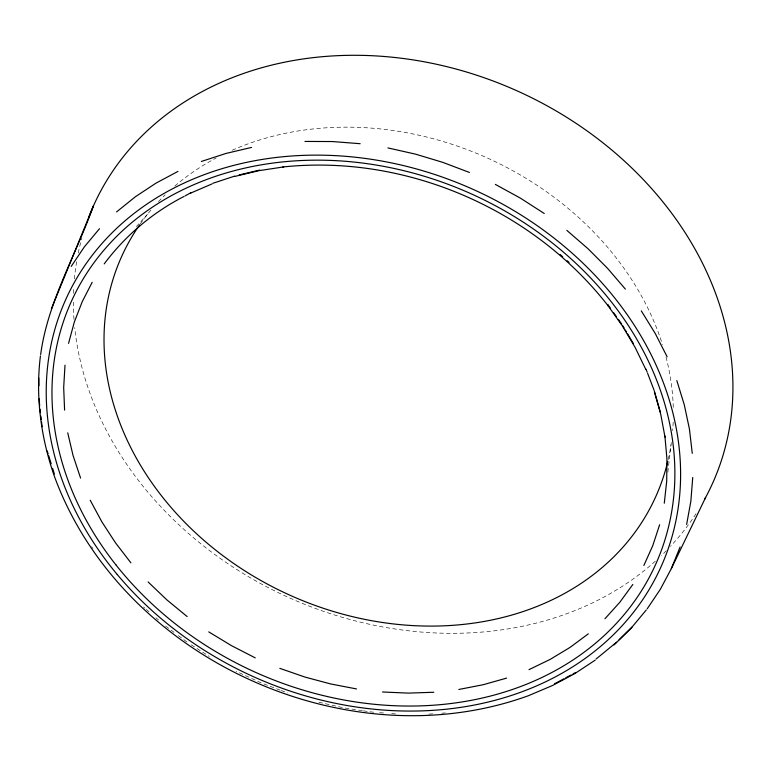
<?xml version="1.0" encoding="UTF-8"?>
<svg xmlns="http://www.w3.org/2000/svg" width="771" height="771" viewBox="0 0 771 771"><rect width="100%" height="100%" fill="white"/><g stroke="black" fill="none" stroke-linecap="round" stroke-linejoin="round"><path stroke-width="0.58" stroke-dasharray="3.85 2.89" d="M667.85 472.247L671.001 444.877M136.371 226.587L147.463 214.328M428.878 714.129L434.709 713.705M441.793 713.185L445.33 712.934M373.752 712.221L369.097 711.691M379.727 712.683L385.702 713.156M391.687 713.618L398.202 714.129M362.283 710.66L343.606 707.826L316.014 701.591M363.42 710.823L367.96 711.517M280.104 690.103L262.092 683.279L236.157 671.329M281.222 690.537L287.699 692.984M191.285 644.845L209.355 656.468M165.592 626.042L174.776 632.914M178.39 635.612L187.276 642.262M143.522 607.018L144.919 608.232M146.307 609.447L148.938 611.711M155.925 617.773L158.547 620.048M91.576 546.706L92.925 548.557M696.04 513.669A339.221 277.878 24.1 0 1 670.442 546.398M666.298 550.716A339.221 277.878 24.1 0 1 661.354 555.612M655.369 561.172A339.221 277.878 24.1 0 1 304.256 604.146A339.221 277.878 24.1 0 1 74.72 327.656M73.997 319.396A339.221 277.878 24.1 0 1 73.361 300.555M73.486 293.317A339.221 277.878 24.1 0 1 73.765 287.304M74.401 278.919A339.221 277.878 24.1 0 1 76.724 261.196M78.257 253.023A339.221 277.878 24.1 0 1 81.871 238.075M140.312 223.85A292.807 239.858 24.1 0 1 151.251 209.712M158.46 201.645A292.807 239.858 24.1 0 1 165.235 194.774M174.824 186.042A292.807 239.858 24.1 0 1 216.198 157.968M232.167 150.239A292.807 239.858 24.1 0 1 662.462 344.55M666.019 356.992A292.807 239.858 24.1 0 1 673.276 407.859M673.179 422.142A292.807 239.858 24.1 0 1 672.669 430.584M671.348 442.515A292.807 239.858 24.1 0 1 668.091 460.104"/><path stroke-width="1.16" d="M65.005 365.194L63.685 387.495L64.591 410.105M40.429 355.951C35.389 396.545 40.892 437.967 54.452 476.459L54.847 477.577C122.252 658.887 346.738 761.401 528.28 695.77L552.711 685.409L574.723 673.642L595.222 660.121M692.734 477.471L690.855 501.237L686.633 524.473M664.284 503.193L666.713 481.104L666.915 458.629L664.891 435.933M40.661 354.506C47.715 301.837 75.818 255.355 93.407 205.953L51.426 308.728M68.552 343.365L74.286 322.172L82.189 301.76L92.183 282.292M659.629 524.723L652.806 545.55L643.852 565.5M647.177 608.859L660.304 589.352L671.3 568.69L680.099 547.005M671.3 568.69L705.629 497.43M71.221 266.38L84.347 246.884L99.498 228.688M632.837 584.447L619.836 602.238L604.956 618.747M104.201 263.904C125.22 235.762 152.648 212.439 183.961 196.499M646.243 610.006L631.112 628.182L614.063 644.932M616.617 642.185L596.089 659.022M619.094 639.747L632.027 627.054M116.566 211.919L135.426 196.711L155.954 183.17L177.985 171.393M588.302 633.849L570 647.428L550.176 659.388L528.993 669.642M184.992 195.94L191.035 192.663M554.561 683.79L563.823 678.846M565.875 677.748L571.022 675.001M573.075 673.893L575.571 672.563M190.119 193.338L211.977 183.941M212.844 183.296L234.683 176.106M201.376 161.467L225.951 153.448L251.529 147.415M506.595 678.114L483.147 684.735L458.832 689.467M239.183 174.94L259.692 170.063M234.972 176.376L258.931 170.68L283.67 166.912L282.88 166.979C405.517 153.988 532.616 208.768 608.261 305.991M433.822 692.262L408.312 693.11L382.483 691.992M304.969 141.44L332.446 141.546L360.163 143.705M356.52 688.937L330.624 683.944L304.988 677.073L279.806 668.351M387.909 147.916L415.511 154.142L442.747 162.344L469.423 172.453M255.249 657.865L231.512 645.674L208.758 631.883M495.358 184.404L520.367 198.118L544.249 213.48M187.17 616.578L166.902 599.896L148.099 581.941M566.849 230.384L588.003 248.715L607.558 268.337L625.368 289.106M560.083 254.469L562.734 256.82M567.205 260.781L568.998 262.371M130.916 562.849L115.457 542.765L101.849 521.832L90.197 500.215M607.818 304.487L610.42 308.159M613.706 312.795L616.376 316.553M618.371 319.377L621.696 324.071M607.818 305.393L622.39 325.969L635.063 347.307L645.732 369.261M641.299 310.877L655.254 333.486L667.127 356.78M622.949 325.998L624.125 327.983M625.3 329.969L626.486 331.954M627.661 333.93L631.189 339.886M631.777 340.878L633.386 343.587M646.021 369.193L647.158 372.142M647.573 373.231L654.213 390.56M80.579 478.068L73.072 455.555L67.732 432.839M676.822 380.585L684.272 404.736L689.438 429.042L692.262 453.348M47.253 451.006L48.091 453.733M48.727 455.786L51.185 463.756M52.592 468.315L54.355 474.011M654.54 391.697L660.333 412.08M654.319 391.658L660.757 414.335L665.016 437.138M39.658 405.825L39.186 398.819M40.063 409.266L40.458 412.707M40.863 416.147L41.258 419.588M41.538 421.92L42.087 426.691M38.781 378.262L38.935 385.828M88.896 216.815A339.221 277.878 24.1 0 1 520.319 92.327A339.221 277.878 24.1 0 1 704.501 499.492M667.811 461.26A292.807 239.858 24.1 0 1 290.657 595.54A292.807 239.858 24.1 0 1 139.628 224.824M117.231 574.501A326.268 267.258 24.1 0 0 659.716 569.663A326.268 267.258 24.1 0 0 313.315 155.144A326.268 267.258 24.1 0 0 117.231 574.501M115.852 564.777A320.37 262.429 24.1 0 0 650.869 574.328A320.37 262.429 24.1 0 0 323.541 160.214A320.37 262.429 24.1 0 0 115.852 564.777"/></g></svg>
